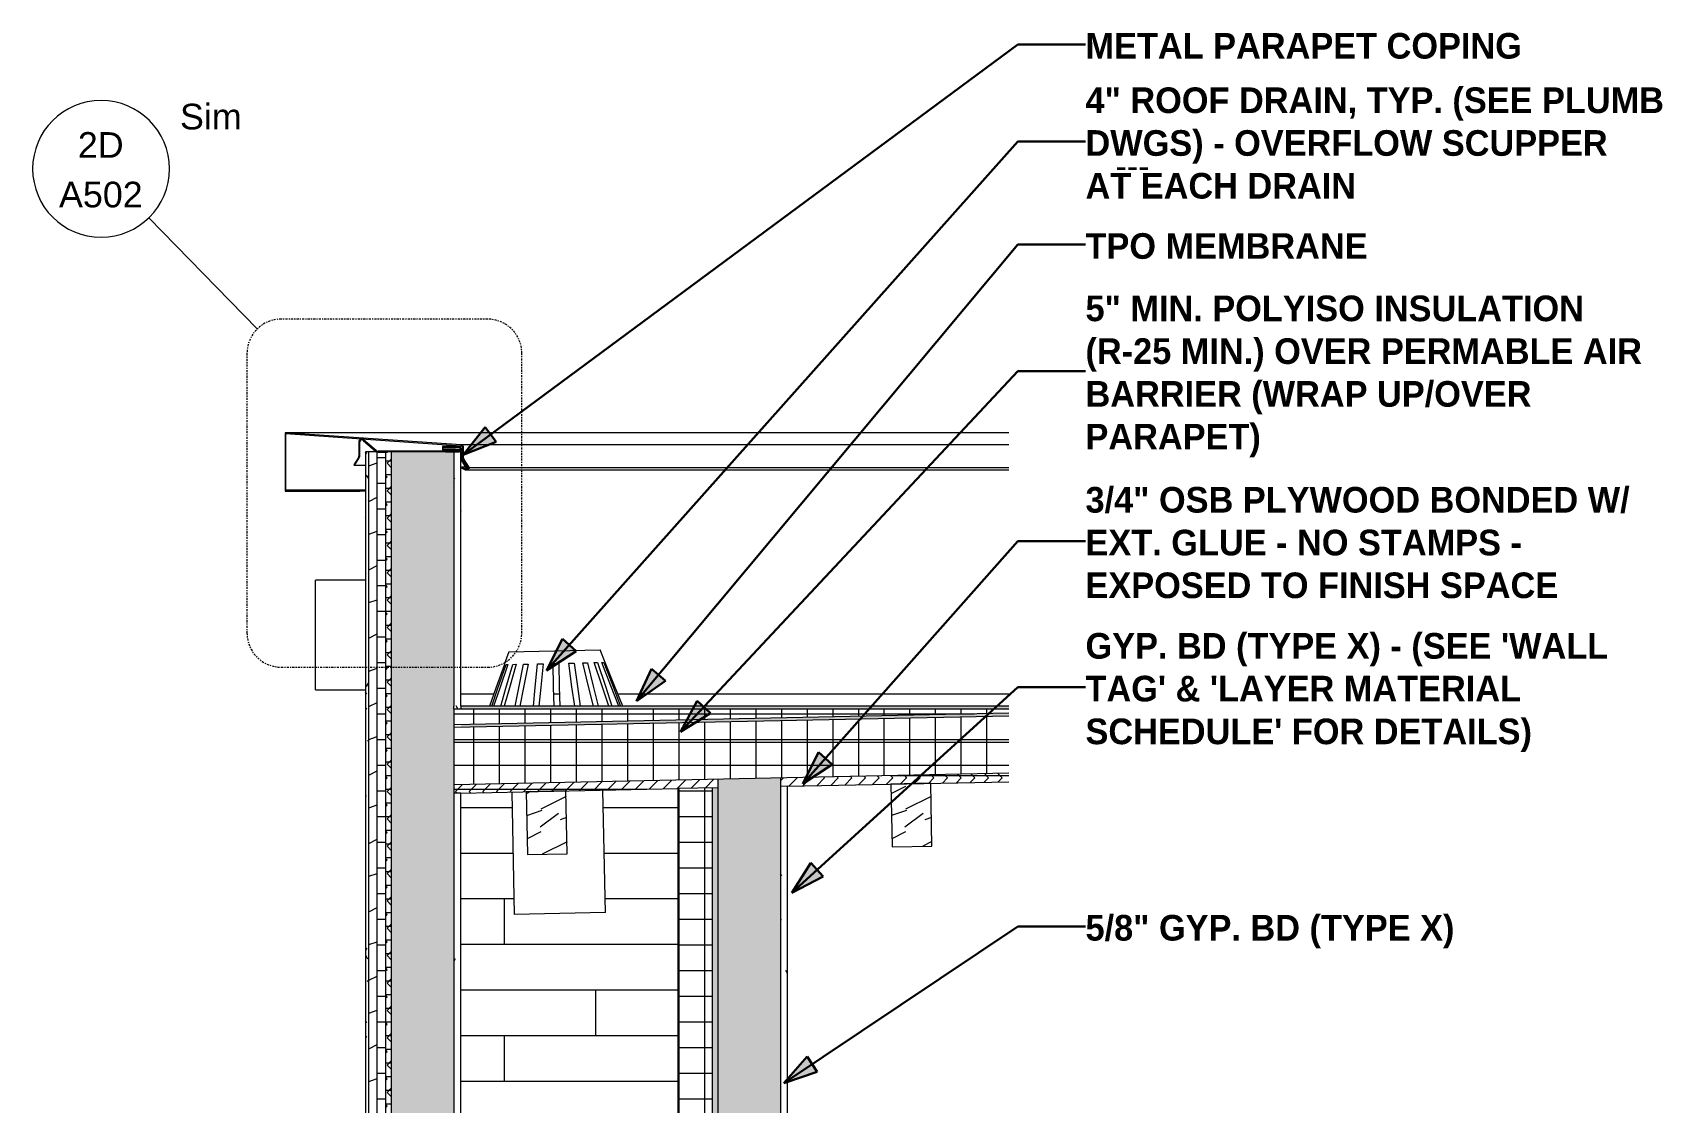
# Model space of a CAD drawing. Header units: inches. Extents: x 9847 to 10833, y -183 to 465.
# Drawn here: x 10055.8 to 10198.7, y 370.9 to 464.7 of the extents above; entities that cross this region are included whole.
import ezdxf

# ---------------------------------------------------------------- set-up
doc = ezdxf.new("R2010")
doc.units = ezdxf.units.IN
doc.header["$MEASUREMENT"] = 0
doc.linetypes.add('Dash Dot 3_16_', pattern=[0.3125, 0.1875, -0.0625, 0, -0.0625])
for name, color, linetype, lineweight in [('0-2', 55, 'Continuous', 9), ('0-3', 250, 'Continuous', 5), ('A-ANNO-SYMB', 150, 'Continuous', 9), ('A-ANNO-SYMB-1', 150, 'Dash Dot 3_16_', 9), ('A-FLOR-3', 192, 'Continuous', 9), ('A-FLOR-5', 251, 'Continuous', 5), ('A-FLOR-MCUT-1', 51, 'Continuous', 9), ('A-FLOR-PATT-1', 252, 'Continuous', 9), ('A-GENM-1', 55, 'Continuous', 9), ('A-ROOF-1', 8, 'Continuous', 18), ('A-ROOF-2', 132, 'Continuous', 9), ('A-ROOF-3', 55, 'Continuous', 9), ('A-ROOF-PATT-1', 252, 'Continuous', 9), ('A-WALL-3', 55, 'Continuous', 9), ('A-WALL-4', 10, 'Continuous', 9), ('A-WALL-5', 113, 'Continuous', 9), ('A-WALL-PATT-1', 55, 'Continuous', 9), ('A-WALL-PATT-2', 252, 'Continuous', 9), ('G-ANNO-TEXT', 231, 'Continuous', 30), ('G-ANNO-TEXT-1', 231, 'Continuous', 9), ('M-EQPM-1', 55, 'Continuous', 9), ('S-BEAM-3', 7, 'Continuous', 9), ('S-BEAM-4', 252, 'Continuous', 9)]:
    doc.layers.add(name, color=color, linetype=linetype, lineweight=lineweight)
doc.styles.add('Arial', font='arial.ttf', dxfattribs={"height": 2.25})
doc.styles.add('Century Gothic', font='ufonts.com_century-gothic.ttf', dxfattribs={"height": 2.25})
doc.styles.add('Century Gothic_B', font='GOTHICB.TTF', dxfattribs={"height": 2.25})
pattern_1 = [(216.87, (10997.547, 75.998), (11.9951857, 7.9964214), [1.999, -17.993]), (206.565, (10999.946, 74.799), (-3.998093, -3.998086), [4.47, -4.47]), (198.435, (10999.946, 72.8), (-7.9970804, -3.9980748), [2.529, -10.115])]
pattern_2 = [(0, (11100.2469, 72), (0, 2.25), []), (90, (11100.2469, 72), (-2.25, 1e-16), [])]
pattern_3 = [(0, (11100.2469, 72), (0, 1.2), []), (315, (11100.2469, 72), (1.1992531, 0), [1.696, -1.696]), (45, (11100.2469, 72), (1.1992531, 0), [1.696, -1.696])]
pattern_4 = [(161.57, (11100.36688, 72.12), (-0.960383694, -0.00039918), [0, -6.83, 0.758, 0]), (18.43, (11100.12688, 72.12), (-0.960383694, 0.00039918), [0, -6.83, 0.758, 0]), (108.43, (11100.36688, 72.12), (0.47951018, -2.4005264), [2.276, -5.312]), (71.57, (11100.12688, 72.12), (0.47951018, 2.4005264), [2.276, -5.312])]
pattern_5 = [(0, (11100.2469, 72), (7.68, 1.92), [0.317, -5.443, 0.317, -5.443, -30.72]), (0, (11100.2469, 72), (7.68, 1.92), [-11.52, 0.317, -11.203, 0.317, -5.443, -13.44]), (0, (11100.2469, 72), (7.68, 1.92), [-28.8, 0.317, -3.523, 0.317, -9.283]), (120, (11103.1269, 72.96), (-5.5027688, 5.691075), [0.317, -5.443, 0.317, -5.443, -30.72]), (120, (11103.1269, 72.96), (-5.5027688, 5.691075), [-11.52, 0.317, -11.203, 0.317, -5.443, -13.44]), (120, (11103.1269, 72.96), (-5.5027688, 5.691075), [-28.8, 0.317, -3.523, 0.317, -9.283]), (240, (11104.0869, 76.8), (-2.1772312, -7.611075), [0.317, -5.443, 0.317, -5.443, -30.72]), (240, (11104.0869, 76.8), (-2.1772312, -7.611075), [-11.52, 0.317, -11.203, 0.317, -5.443, -13.44]), (240, (11104.0869, 76.8), (-2.1772312, -7.611075), [-28.8, 0.317, -3.523, 0.317, -9.283])]

# ---------------------------------------------------------------- blocks, each defined once
blk = doc.blocks.new('LVL-Laminated Veneer Lumber - 4X6 S_ PINE - NO_ 1-2291600-WALL SECTION - WEST STAIR - WEST WALL')
at = {"layer": 'S-BEAM-4'}
h = blk.add_hatch(dxfattribs=at)
h.set_pattern_fill('FP_18', color=256, style=0, pattern_type=2)
h.set_pattern_definition(pattern_1)
h.paths.add_polyline_path([(9994.89, 392.68), (9998.39, 392.75), (9998.27, 398.25), (9994.77, 398.18), (9994.78, 398.05)], flags=0)
at = {"layer": 'S-BEAM-3'}
for p, q in [((9998.27, 398.25), (9994.77, 398.18)), ((9994.77, 398.18), (9994.89, 392.68)), ((9998.39, 392.75), (9998.27, 398.25)), ((9994.89, 392.68), (9998.39, 392.75))]:
    blk.add_line(p, q, dxfattribs=at)
blk = doc.blocks.new('LVL-Laminated Veneer Lumber - 4X6 S_ PINE - NO_ 1-V6-WALL SECTION - WEST STAIR - WEST WALL')
at = {"layer": 'S-BEAM-4'}
h = blk.add_hatch(dxfattribs=at)
h.set_pattern_fill('FP_18', color=256, style=0, pattern_type=2)
h.set_pattern_definition(pattern_1)
h.paths.add_polyline_path([(10026.88, 393.35), (10030.38, 393.42), (10030.27, 398.92), (10026.77, 398.85), (10026.77, 398.66)], flags=0)
at = {"layer": 'S-BEAM-3'}
for p, q in [((10030.27, 398.92), (10026.77, 398.85)), ((10030.38, 393.42), (10030.27, 398.92)), ((10026.77, 398.85), (10026.88, 393.35)), ((10026.88, 393.35), (10030.38, 393.42))]:
    blk.add_line(p, q, dxfattribs=at)
blk = doc.blocks.new('CTR - 1st Phase - Structure_rvt-2-WALL SECTION - WEST STAIR - WEST WALL')
at = {"layer": '0-2'}
for name in ['LVL-Laminated Veneer Lumber - 4X6 S_ PINE - NO_ 1-V6-WALL SECTION - WEST STAIR - WEST WALL', 'LVL-Laminated Veneer Lumber - 4X6 S_ PINE - NO_ 1-2291600-WALL SECTION - WEST STAIR - WEST WALL']:
    blk.add_blockref(name, (0, 0), dxfattribs=at)
blk = doc.blocks.new('Basic Wall _ EXT - FIBER CEMENT - SMALL - ___-2145935-WALL SECTION - WEST STAIR - WEST WALL')
at = {"layer": 'A-WALL-3'}
for p, q in [((10037.13, 429.66), (9973.63, 429.66)), ((9980.5, 429.11), (9980.36, 429.11)), ((9981.57, 428.04), (9981.63, 428)), ((9987.72, 428.04), (9982.61, 428.04)), ((9988.95, 428.37), (9987.51, 428.37)), ((9988.59, 428.23), (9989.21, 428.23)), ((9989.21, 428.16), (9988.59, 428.16)), ((9989.21, 428.08), (9988.89, 428.08)), ((9989.21, 428.24), (9988.99, 428.24)), ((9989.17, 428.47), (9989, 428.47)), ((9989.21, 428.27), (9989.06, 428.27)), ((10037.13, 428.6), (9989.07, 428.6)), ((9980.69, 426.79), (9979.73, 426.79)), ((9989.46, 426.64), (9989.13, 426.64)), ((9989.48, 426.42), (10037.13, 426.42)), ((9989.68, 426.59), (9989.49, 426.59)), ((9989.67, 426.63), (9989.56, 426.63)), ((10037.13, 426.57), (9989.8, 426.57)), ((9980.69, 424.62), (9980.19, 424.62)), ((9980.69, 424.54), (9980.19, 424.54))]:
    blk.add_line(p, q, dxfattribs=at)
at = {"layer": 'A-WALL-3', "flags": 128}
for points in [[(9980.25, 429.09), (9980.22, 429.07), (9980.18, 429.03), (9980.14, 428.98), (9980.11, 428.92), (9980.11, 428.86)], [(9980.52, 429.05), (9980.47, 429.09), (9980.41, 429.11), (9980.34, 429.11), (9980.28, 429.1), (9980.26, 429.09)], [(9980.14, 427.45), (9980.16, 427.51), (9980.18, 427.57), (9980.19, 427.63)], [(9989.14, 427.83), (9989.13, 427.89), (9989.11, 427.95), (9989.07, 428.01), (9989.01, 428.05), (9988.95, 428.07), (9988.89, 428.08)], [(9989.29, 428.35), (9989.28, 428.41), (9989.26, 428.47), (9989.22, 428.52), (9989.18, 428.56), (9989.12, 428.59), (9989.07, 428.6)], [(9989.07, 427.33), (9989.08, 427.28), (9989.11, 427.22)], [(9989.21, 427.44), (9989.21, 427.38), (9989.23, 427.32), (9989.26, 427.26)], [(9989.37, 426.44), (9989.43, 426.42), (9989.49, 426.42), (9989.55, 426.43), (9989.61, 426.45)]]:
    blk.add_lwpolyline(points, dxfattribs=at)
blk = doc.blocks.new('Basic Wall _ EXT - FIBER CEMENT - SMALL - ___-2145937-WALL SECTION - WEST STAIR - WEST WALL')
at = {"layer": 'A-WALL-4'}
h = blk.add_hatch(color=256, dxfattribs=at)
h.paths.add_polyline_path([(9980.19, 424.54), (9980.19, 424.62), (9973.7, 424.62), (9973.7, 429.58), (9989.07, 428.52), (9989.17, 428.47), (9989.21, 428.35), (9989.21, 427.39), (9989.22, 427.35), (9989.29, 427.22), (9989.68, 426.59), (9989.54, 426.51), (9989.47, 426.5), (9989.37, 426.53), (9989.13, 426.64), (9989.09, 426.57), (9989.4, 426.43), (9989.49, 426.42), (9989.63, 426.47), (9989.8, 426.57), (9989.3, 427.37), (9989.29, 427.44), (9989.28, 428.37), (9989.22, 428.52), (9989.07, 428.6), (9973.63, 429.66), (9973.63, 424.54), (9978.91, 424.54)], flags=0)
h.paths.add_polyline_path([(9989.49, 426.59), (9989.56, 426.63), (9989.15, 427.33), (9989.14, 427.39), (9989.13, 427.85), (9989.06, 428.01), (9988.86, 428.08), (9987.72, 428.07), (9987.72, 428), (9989.06, 428), (9989.07, 427.3), (9989.14, 427.17), (9989.49, 426.6)], flags=0)
h.paths.add_polyline_path([(9979.73, 426.79), (9980.16, 427.52), (9980.18, 427.57), (9980.19, 427.63), (9980.19, 428.87), (9980.29, 429.02), (9980.48, 428.98), (9981.62, 428.01), (9981.64, 428), (9982.61, 428), (9982.61, 428.04), (9981.73, 428.05), (9981.67, 428.07), (9981.62, 428.1), (9980.52, 429.05), (9980.37, 429.11), (9980.25, 429.09), (9980.15, 429), (9980.11, 428.86), (9980.1, 427.56), (9980.04, 427.45), (9979.66, 426.84)], flags=0)
h.paths.add_polyline_path([(9987.51, 428.16), (9988.59, 428.16), (9988.59, 428.23), (9987.51, 428.23), (9987.51, 428.37), (9988.94, 428.39), (9988.99, 428.24), (9989.06, 428.27), (9989, 428.47), (9987.44, 428.44), (9987.44, 428.16)], flags=0)
at = {"layer": 'A-WALL-3'}
for p, q in [((9987.72, 428), (9988.44, 428)), ((9988.44, 428), (9988.89, 428)), ((9989.06, 427.83), (9989.06, 427.39))]:
    blk.add_line(p, q, dxfattribs=at)
at = {"layer": 'A-WALL-5'}
for p, q in [((9989.07, 428.6), (9973.63, 429.66)), ((9973.63, 429.66), (9973.63, 424.54)), ((9973.7, 424.62), (9973.7, 429.58)), ((9973.7, 429.58), (9989.06, 428.52)), ((9980.47, 428.99), (9981.57, 428.04)), ((9981.62, 428.1), (9980.52, 429.05)), ((9980.07, 427.5), (9979.66, 426.84)), ((9980.11, 428.86), (9980.11, 427.63)), ((9980.19, 427.63), (9980.19, 428.86)), ((9982.61, 428.04), (9981.79, 428.04)), ((9981.79, 427.96), (9982.61, 427.96)), ((9982.61, 427.96), (9982.61, 428.04)), ((9989, 428.47), (9987.44, 428.44)), ((9987.44, 428.44), (9987.44, 428.16)), ((9987.44, 428.16), (9988.59, 428.16)), ((9987.51, 428.37), (9988.94, 428.39)), ((9987.51, 428.23), (9987.51, 428.37)), ((9988.59, 428.23), (9987.51, 428.23)), ((9987.72, 428.08), (9987.72, 428)), ((9988.89, 428.08), (9987.72, 428.08)), ((9988.59, 428.16), (9988.59, 428.23)), ((9988.94, 428.39), (9988.99, 428.24)), ((9988.99, 428.24), (9989.06, 428.27)), ((9989.06, 428.27), (9989, 428.47)), ((9989.14, 427.39), (9989.14, 427.83)), ((9989.21, 428.35), (9989.21, 427.44)), ((9989.29, 427.44), (9989.29, 428.35)), ((9979.66, 426.84), (9979.73, 426.79)), ((9979.73, 426.79), (9980.14, 427.45)), ((9989.13, 426.64), (9989.09, 426.57)), ((9989.09, 426.57), (9989.37, 426.44)), ((9989.11, 427.22), (9989.49, 426.59)), ((9989.4, 426.51), (9989.13, 426.64)), ((9989.56, 426.63), (9989.18, 427.26)), ((9989.26, 427.26), (9989.69, 426.6)), ((9989.8, 426.57), (9989.33, 427.3)), ((9989.49, 426.59), (9989.56, 426.63)), ((9989.69, 426.6), (9989.57, 426.52)), ((9989.61, 426.45), (9989.8, 426.57)), ((9980.19, 424.62), (9973.7, 424.62)), ((9980.19, 424.54), (9980.19, 424.62)), ((9973.63, 424.54), (9980.19, 424.54))]:
    blk.add_line(p, q, dxfattribs=at)
for centre, radius, start, end in [((9980.36, 428.86), 0.25, 49.2771, 180), ((9980.36, 428.86), 0.171, 49.2771, 180), ((9979.86, 427.63), 0.25, 328.2381, 0), ((9979.86, 427.63), 0.329, 328.2381, 0), ((9981.79, 428.29), 0.329, 229.2771, 270), ((9981.79, 428.29), 0.25, 229.2771, 270), ((9988.89, 427.83), 0.25, 0, 90), ((9988.89, 427.83), 0.171, 0, 90), ((9989.04, 428.35), 0.171, 0, 82.4457), ((9989.04, 428.35), 0.25, 0, 83.0705), ((9989.39, 427.39), 0.329, 180, 211.4324), ((9989.39, 427.39), 0.25, 180, 211.4324), ((9989.54, 427.44), 0.329, 180, 212.826), ((9989.54, 427.44), 0.25, 180, 212.826), ((9989.48, 426.67), 0.25, 244.1745, 302.0105), ((9989.48, 426.67), 0.171, 244.1745, 302.0105)]:
    blk.add_arc(centre, radius, start, end, dxfattribs=at)
blk = doc.blocks.new('Family1 - SCUPPER - east_west-2920096-WALL SECTION - WEST STAIR - WEST WALL')
at = {"layer": 'A-GENM-1'}
for p, q in [((9976.31, 407.12), (9976.31, 416.73)), ((9980.69, 416.73), (9976.31, 416.73)), ((9976.31, 407.12), (9980.69, 407.12))]:
    blk.add_line(p, q, dxfattribs=at)
blk = doc.blocks.new('22142613 - Roof Drains - Type A - 15_ Strainer - 8_ Drain-2082947-WALL SECTION - WEST STAIR - WEST WALL')
at = {"layer": 'M-EQPM-1'}
for p, q in [((9993.27, 410.46), (9992.86, 409.34)), ((9993.27, 410.46), (9997.27, 410.55)), ((9997.27, 410.55), (10001.27, 410.63)), ((10001.71, 409.52), (10001.27, 410.63)), ((9992.86, 409.34), (9992.87, 409.34)), ((9993.02, 409.34), (9993.18, 409.34)), ((9993.6, 409.35), (9993.9, 409.36)), ((9994.56, 409.37), (9994.97, 409.38)), ((9995.78, 409.4), (9996.26, 409.41)), ((9997.15, 409.43), (9997.29, 409.43)), ((9997.29, 409.43), (9997.65, 409.44)), ((9998.52, 409.45), (9998.99, 409.46)), ((9999.76, 409.48), (10000.16, 409.49)), ((10000.76, 409.5), (10001.04, 409.51)), ((10001.43, 409.51), (10001.58, 409.52)), ((10001.71, 409.52), (10001.71, 409.52)), ((9993.52, 398.15), (9993.74, 387.42)), ((10001.74, 387.58), (10001.52, 398.32)), ((9997.74, 387.5), (9993.74, 387.42)), ((10001.74, 387.58), (9997.74, 387.5))]:
    blk.add_line(p, q, dxfattribs=at)
at = {"layer": 'M-EQPM-1', "flags": 128}
for points in [[(9992.87, 409.34), (9992.13, 407.26), (9991.56, 405.69)], [(9991.78, 405.69), (9992.31, 407.26), (9993.02, 409.34)], [(9993.18, 409.34), (9992.47, 407.26), (9991.93, 405.69)], [(9992.56, 405.69), (9993.01, 407.27), (9993.6, 409.35)], [(9993.9, 409.36), (9993.31, 407.28), (9992.85, 405.69)], [(9993.81, 405.69), (9994.14, 407.3), (9994.56, 409.37)], [(9994.97, 409.38), (9994.55, 407.31), (9994.22, 405.69)], [(9995.42, 405.69), (9995.58, 407.33), (9995.78, 409.4)], [(9996.26, 409.41), (9996.06, 407.34), (9995.9, 405.69)], [(9997.23, 405.69), (9997.19, 407.36), (9997.15, 409.43)], [(9997.65, 409.44), (9997.69, 407.37), (9997.73, 405.69)], [(9999.04, 405.69), (9998.8, 407.39), (9998.52, 409.45)], [(9998.99, 409.46), (9999.28, 407.4), (9999.51, 405.69)], [(10000.69, 405.69), (10000.26, 407.42), (9999.76, 409.48)], [(10000.16, 409.49), (10000.66, 407.43), (10001.09, 405.69)], [(10002.02, 405.69), (10001.44, 407.45), (10000.76, 409.5)], [(10001.04, 409.51), (10001.73, 407.45), (10002.31, 405.69)], [(10002.9, 405.69), (10002.22, 407.46), (10001.43, 409.51)], [(10001.58, 409.52), (10002.37, 407.47), (10003.06, 405.69)], [(10003.26, 405.69), (10002.54, 407.47), (10001.71, 409.52)]]:
    blk.add_lwpolyline(points, dxfattribs=at)
blk = doc.blocks.new('Section - Callout Head-565430-WALL SECTION - WEST STAIR - WEST WALL')
at = {"layer": 'A-ANNO-SYMB'}
for start, end in [(0, 180), (180, 0)]:
    blk.add_arc((9957.49, 452.8), 6, start, end, dxfattribs=at)
at = {"layer": 'A-ANNO-SYMB', "insert": (10046.46, 454.2), "char_height": 2.25, "width": 3.8632, "attachment_point": 1, "style": 'Century Gothic'}
blk.add_mtext('---', dxfattribs=at)

msp = doc.modelspace()

# ---------------------------------------------------------------- hatches: boundary and pattern name
at = {"layer": 'A-FLOR-5'}
msp.add_hatch(color=256, dxfattribs=at).paths.add_polyline_path([(10093.36427, 403.81309), (10141.42572, 404.81437), (10141.42572, 405.06443), (10093.36427, 404.06315)], flags=0)
at = {"layer": 'A-FLOR-PATT-1'}
h = msp.add_hatch(dxfattribs=at)
h.set_pattern_fill('FP_5', color=256, style=0, pattern_type=2)
h.set_pattern_definition(pattern_2)
h.paths.add_polyline_path([(10092.73927, 402.52279), (10093.01465, 403.80581), (10092.73927, 403.80007), (10092.73927, 403.17184)], flags=0)
h.paths.add_polyline_path([(10092.73927, 398.79899), (10141.42572, 399.81329), (10141.42572, 404.81437), (10093.36427, 403.81309), (10101.55058, 402.52279), (10092.73927, 402.52279), (10092.73927, 399.28128)], flags=0)
h = msp.add_hatch(dxfattribs=at)
h.set_pattern_fill('FP_11', color=256, style=0, pattern_type=2)
h.set_pattern_definition(pattern_3)
h.paths.add_polyline_path([(10092.73927, 398.04882), (10115.88927, 398.53112), (10115.88927, 399.28128), (10092.73927, 398.79899), (10092.73927, 398.06184)], flags=0)
h.paths.add_polyline_path([(10121.38927, 398.6457), (10141.42572, 399.06312), (10141.42572, 399.81329), (10121.38927, 399.39586), (10121.38927, 398.65872)], flags=0)
at = {"layer": 'A-ROOF-1'}
msp.add_hatch(color=256, dxfattribs=at).paths.add_polyline_path([(10093.36427, 405.43472), (10141.42572, 405.43472), (10141.42572, 405.6848), (10093.36427, 405.6848)], flags=0)
at = {"layer": 'A-ROOF-PATT-1'}
h = msp.add_hatch(dxfattribs=at)
h.set_pattern_fill('FP_5', color=256, style=0, pattern_type=2)
h.set_pattern_definition(pattern_2)
h.paths.add_polyline_path([(10092.73927, 402.52279), (10101.55058, 402.52279), (10093.36427, 403.81309), (10093.36427, 404.06315), (10141.42572, 405.06443), (10141.42572, 405.43472), (10092.73927, 405.43472), (10092.73927, 403.80007), (10093.01465, 403.80581), (10092.87858, 403.17184)], flags=0)
at = {"layer": 'A-WALL-PATT-1'}
h = msp.add_hatch(dxfattribs=at)
h.set_pattern_fill('FP_14', color=256, style=0, pattern_type=2)
h.set_pattern_definition([(0, (10089.177, 136.8), (0, 4), []), (90, (10089.177, 136.8), (-8, 8), [4, -28]), (90, (10105.177, 140.8), (-8, 8), [4, -28])])
h.paths.add_polyline_path([(10093.36427, 110), (10113.13927, 110), (10113.13927, 228), (10093.36427, 228), (10093.36427, 146.63706)], flags=0)
h.paths.add_polyline_path([(10112.38927, 234.25), (10112.38927, 398.4582), (10105.81886, 398.32132), (10106.03979, 387.58414), (10098.04142, 387.42238), (10097.8206, 398.15468), (10093.36427, 398.06184), (10093.36427, 234.25), (10104.65547, 234.25)], flags=0)
at = {"layer": 'A-WALL-PATT-2'}
h = msp.add_hatch(dxfattribs=at)
h.set_pattern_fill('FP_3', color=256, style=0, pattern_type=2)
h.set_pattern_definition([(0, (11100.2469, 72), (3.84, 0.96), [0.317, -2.563, 0.317, -2.563, -15.36]), (0, (11100.2469, 72), (3.84, 0.96), [-5.76, 0.317, -5.443, 0.317, -2.563, -6.72]), (0, (11100.2469, 72), (3.84, 0.96), [-14.4, 0.317, -1.603, 0.317, -4.483]), (120, (11101.6869, 72.48), (-2.7513844, 2.84553755), [0.317, -2.563, 0.317, -2.563, -15.36]), (120, (11101.6869, 72.48), (-2.7513844, 2.84553755), [-5.76, 0.317, -5.443, 0.317, -2.563, -6.72]), (120, (11101.6869, 72.48), (-2.7513844, 2.84553755), [-14.4, 0.317, -1.603, 0.317, -4.483]), (240, (11102.1669, 74.4), (-1.0886156, -3.80553755), [0.317, -2.563, 0.317, -2.563, -15.36]), (240, (11102.1669, 74.4), (-1.0886156, -3.80553755), [-5.76, 0.317, -5.443, 0.317, -2.563, -6.72]), (240, (11102.1669, 74.4), (-1.0886156, -3.80553755), [-14.4, 0.317, -1.603, 0.317, -4.483])])
h.paths.add_polyline_path([(10085.23927, 349.5), (10085.23927, 428), (10084.98927, 428), (10084.98927, 349.5)], flags=0)
h = msp.add_hatch(dxfattribs=at)
h.set_pattern_fill('FP_10', color=256, style=0, pattern_type=2)
h.set_pattern_definition([(216.87, (11102.6469, 78), (17.9999786, 12.0000322), [3, -27]), (206.565, (11106.247, 76.2), (-6.00027, -5.999812), [6.708, -6.708]), (198.435, (11106.2469, 73.2), (-12.000522, -5.9998), [3.795, -15.179])])
h.paths.add_polyline_path([(10085.23927, 349.5), (10085.98927, 349.5), (10085.98927, 428), (10085.23927, 428), (10085.23927, 350.35586)], flags=0)
h = msp.add_hatch(dxfattribs=at)
h.set_pattern_fill('FP_5', color=256, style=0, pattern_type=2)
h.set_pattern_definition(pattern_2)
h.paths.add_polyline_path([(10085.98927, 349.5), (10086.73927, 349.5), (10086.73927, 428), (10085.98927, 428), (10085.98927, 350.35586)], flags=0)
h = msp.add_hatch(dxfattribs=at)
h.set_pattern_fill('FP_11', color=256, style=0, pattern_type=2)
h.set_pattern_definition(pattern_3)
h.paths.add_polyline_path([(10086.73927, 349.5), (10087.23927, 349.5), (10087.23927, 428), (10086.73927, 428), (10086.73927, 351.4375)], flags=0)
h = msp.add_hatch(dxfattribs=at)
h.set_pattern_fill('FP_12', color=256, style=0, pattern_type=2)
h.set_pattern_definition(pattern_4)
h.paths.add_polyline_path([(10092.73927, 349.5), (10092.73927, 428), (10087.23927, 428), (10087.23927, 349.5), (10092.39872, 349.5)], flags=0)
h = msp.add_hatch(dxfattribs=at)
h.set_pattern_fill('FP_13', color=256, style=0, pattern_type=2)
h.set_pattern_definition(pattern_5)
h.paths.add_polyline_path([(10092.73927, 349.5), (10093.36427, 349.5), (10093.36427, 398.06184), (10092.73927, 398.04882), (10092.73927, 349.50057)], flags=0)
h.paths.add_polyline_path([(10092.77424, 405.43472), (10093.36427, 405.43472), (10093.36427, 428), (10092.73927, 428), (10092.73927, 405.43472)], flags=0)
h = msp.add_hatch(dxfattribs=at)
h.set_pattern_fill('FP_12', color=256, style=0, pattern_type=2)
h.set_pattern_definition(pattern_4)
h.paths.add_polyline_path([(10116.91222, 228), (10121.38927, 228), (10121.38927, 399.39586), (10115.88927, 399.28128), (10115.88927, 228)], flags=0)
h = msp.add_hatch(dxfattribs=at)
h.set_pattern_fill('FP_5', color=256, style=0, pattern_type=2)
h.set_pattern_definition(pattern_2)
h.paths.add_polyline_path([(10112.38927, 228.75), (10115.38927, 228.75), (10115.38927, 398.5207), (10112.38927, 398.4582), (10112.38927, 230.09969)], flags=0)
h = msp.add_hatch(dxfattribs=at)
h.set_pattern_fill('FP_11', color=256, style=0, pattern_type=2)
h.set_pattern_definition(pattern_3)
h.paths.add_polyline_path([(10115.88927, 228), (10115.88927, 398.53112), (10115.38927, 398.5207), (10115.38927, 228)], flags=0)
h = msp.add_hatch(dxfattribs=at)
h.set_pattern_fill('FP_13', color=256, style=0, pattern_type=2)
h.set_pattern_definition(pattern_5)
h.paths.add_polyline_path([(10121.38927, 228), (10122.01427, 228), (10122.01427, 398.65872), (10121.38927, 398.6457), (10121.38927, 267.35931)], flags=0)
at = {"layer": 'G-ANNO-TEXT'}
for points in [[(10093.54851, 427.71432), (10096.43825, 428.85255), (10095.48199, 430.14493)], [(10100.85965, 408.80787), (10103.45585, 410.51254), (10102.25569, 411.58226)], [(10108.76656, 406.13026), (10111.30667, 407.91744), (10110.07278, 408.94806)], [(10112.62178, 403.42391), (10115.25775, 405.0664), (10114.08335, 406.16434)], [(10123.33827, 398.86745), (10125.92952, 400.57965), (10124.72626, 401.64588)], [(10122.37837, 389.32039), (10125.13874, 390.74394), (10124.05714, 391.93341)], [(10121.67767, 372.62905), (10124.61755, 373.63071), (10123.72285, 374.96645)]]:
    msp.add_hatch(color=256, dxfattribs=at).paths.add_polyline_path(points, flags=0)

# ---------------------------------------------------------------- linework, layer by layer
at = {"layer": 'A-ANNO-SYMB'}
msp.add_line((10075.49597, 438.76779), (10065.98018, 448.50493), dxfattribs=at)
at = {"layer": 'A-ANNO-SYMB-1'}
for p, q in [((10095.70145, 439.62223), (10077.59276, 439.62223)), ((10074.59276, 436.62223), (10074.59276, 412.10165)), ((10098.70145, 412.10165), (10098.70145, 436.62223)), ((10077.59276, 409.10165), (10095.70145, 409.10165))]:
    msp.add_line(p, q, dxfattribs=at)
for centre, start, end in [((10077.59276, 436.62223), 90, 180), ((10095.70145, 436.62223), 0, 90), ((10077.59276, 412.10165), 180, 270), ((10095.70145, 412.10165), 270, 0)]:
    msp.add_arc(centre, 3, start, end, dxfattribs=at)
at = {"layer": 'A-FLOR-3'}
for p, q in [((10141.42572, 405.06443), (10092.73927, 404.05013)), ((10122.01427, 398.65872), (10141.42572, 399.06312)), ((10093.36427, 398.06184), (10112.38927, 398.4582))]:
    msp.add_line(p, q, dxfattribs=at)
at = {"layer": 'A-FLOR-MCUT-1'}
for p, q in [((10141.42572, 404.81437), (10092.73927, 403.80007)), ((10141.42572, 399.81329), (10092.73927, 398.79899))]:
    msp.add_line(p, q, dxfattribs=at)
at = {"layer": 'A-ROOF-2'}
for p, q in [((10141.42572, 405.43472), (10092.73927, 405.43472)), ((10092.73927, 405.43472), (10092.73927, 402.52279)), ((10141.42572, 405.6848), (10093.36427, 405.6848)), ((10093.36427, 405.6848), (10093.36427, 405.43472)), ((10092.73927, 402.52279), (10141.42572, 402.52279))]:
    msp.add_line(p, q, dxfattribs=at)
at = {"layer": 'A-ROOF-3'}
for p, q in [((10093.36427, 406.77279), (10096.25328, 406.77279)), ((10101.50324, 406.77279), (10102.00334, 406.77279)), ((10107.12022, 406.77279), (10141.42572, 406.77279))]:
    msp.add_line(p, q, dxfattribs=at)
at = {"layer": 'A-WALL-5'}
for p, q in [((10084.98927, 428), (10084.98927, 109.25)), ((10093.36427, 428), (10084.98927, 428)), ((10085.23927, 428), (10085.23927, 228)), ((10085.98927, 428), (10085.98927, 228.75)), ((10086.73927, 428), (10086.73927, 228.75)), ((10087.23927, 428), (10087.23927, 228.75)), ((10092.73927, 428), (10092.73927, 405.6848)), ((10093.36427, 405.6848), (10093.36427, 428)), ((10092.73927, 405.43472), (10092.73927, 405.6848)), ((10092.73927, 404.05013), (10092.73927, 234.25)), ((10115.88927, 399.28128), (10115.88927, -3)), ((10121.38927, 399.39586), (10121.38927, 0.375)), ((10093.36427, 398.06184), (10092.73927, 398.04882)), ((10093.36427, 234.25), (10093.36427, 398.06184)), ((10115.88927, 398.53112), (10112.38927, 398.4582)), ((10112.38927, 398.4582), (10112.38927, 228.75)), ((10115.38927, 398.5207), (10115.38927, -3.625)), ((10122.01427, 398.65872), (10121.38927, 398.6457)), ((10122.01427, -3), (10122.01427, 398.65872))]:
    msp.add_line(p, q, dxfattribs=at)
at = {"layer": 'G-ANNO-TEXT'}
for p, q in [((10093.54851, 427.71432), (10142.20236, 463.71455)), ((10142.20236, 463.71455), (10148.1454, 463.71455)), ((10100.85965, 408.80787), (10142.20236, 455.19198)), ((10142.20236, 455.19198), (10148.1454, 455.19198)), ((10108.76656, 406.13026), (10142.20236, 446.16094)), ((10142.20236, 446.16094), (10148.1454, 446.16094)), ((10112.62178, 403.42391), (10142.20236, 435.06473)), ((10142.20236, 435.06473), (10148.1454, 435.06473)), ((10095.48199, 430.14493), (10093.54851, 427.71432)), ((10096.43825, 428.85255), (10095.48199, 430.14493)), ((10093.54851, 427.71432), (10096.43825, 428.85255)), ((10123.33827, 398.86745), (10142.20236, 420.15589)), ((10142.20236, 420.15589), (10148.1454, 420.15589)), ((10102.25569, 411.58226), (10100.85965, 408.80787)), ((10100.85965, 408.80787), (10103.45585, 410.51254)), ((10103.45585, 410.51254), (10102.25569, 411.58226)), ((10110.07278, 408.94806), (10108.76656, 406.13026)), ((10111.30667, 407.91744), (10110.07278, 408.94806)), ((10108.76656, 406.13026), (10111.30667, 407.91744)), ((10114.08335, 406.16434), (10112.62178, 403.42391)), ((10115.25775, 405.0664), (10114.08335, 406.16434)), ((10122.37837, 389.32039), (10142.20236, 407.34659)), ((10142.20236, 407.34659), (10148.1454, 407.34659)), ((10112.62178, 403.42391), (10115.25775, 405.0664)), ((10124.72626, 401.64588), (10123.33827, 398.86745)), ((10123.33827, 398.86745), (10125.92952, 400.57965)), ((10125.92952, 400.57965), (10124.72626, 401.64588)), ((10124.05714, 391.93341), (10122.37837, 389.32039)), ((10125.13874, 390.74394), (10124.05714, 391.93341)), ((10122.37837, 389.32039), (10125.13874, 390.74394)), ((10121.67767, 372.62905), (10142.20236, 386.37677)), ((10142.20236, 386.37677), (10148.1454, 386.37677)), ((10123.72285, 374.96645), (10121.67767, 372.62905)), ((10124.61755, 373.63071), (10123.72285, 374.96645)), ((10121.67767, 372.62905), (10124.61755, 373.63071))]:
    msp.add_line(p, q, dxfattribs=at)

# ---------------------------------------------------------------- block references
at = {"layer": '0-3'}
msp.add_blockref('CTR - 1st Phase - Structure_rvt-2-WALL SECTION - WEST STAIR - WEST WALL', (104.29988, 0), dxfattribs=at)
at = {"layer": 'A-ANNO-SYMB'}
msp.add_blockref('Section - Callout Head-565430-WALL SECTION - WEST STAIR - WEST WALL', (104.29988, 0), dxfattribs=at)
at = {"layer": 'A-GENM-1'}
msp.add_blockref('Family1 - SCUPPER - east_west-2920096-WALL SECTION - WEST STAIR - WEST WALL', (104.29988, 0), dxfattribs=at)
at = {"layer": 'A-WALL-3'}
for name in ['Basic Wall _ EXT - FIBER CEMENT - SMALL - ___-2145935-WALL SECTION - WEST STAIR - WEST WALL', 'Basic Wall _ EXT - FIBER CEMENT - SMALL - ___-2145937-WALL SECTION - WEST STAIR - WEST WALL']:
    msp.add_blockref(name, (104.29988, 0), dxfattribs=at)
at = {"layer": 'M-EQPM-1'}
msp.add_blockref('22142613 - Roof Drains - Type A - 15_ Strainer - 8_ Drain-2082947-WALL SECTION - WEST STAIR - WEST WALL', (104.29988, 0), dxfattribs=at)

# ---------------------------------------------------------------- texts
at = {"layer": 'A-ANNO-SYMB', "char_height": 2.25, "attachment_point": 1, "style": 'Arial'}
for s, insert, width in [('Sim', (10068.7146, 458.50834), 6.666), ('2D', (10059.75663, 456.02088), 4.92375), ('A502', (10058.10309, 451.67482), 8.9385)]:
    msp.add_mtext(s, dxfattribs=dict(at, insert=insert, width=width))
at = {"layer": 'G-ANNO-TEXT-1', "char_height": 2.25, "attachment_point": 1, "style": 'Century Gothic_B'}
for s, insert, width in [('METAL PARAPET COPING', (10148.1454, 464.71514), 45.52575), ('4" ROOF DRAIN, TYP. (SEE PLUMB', (10148.1454, 459.94375), 59.31225), ('DWGS) - OVERFLOW SCUPPER', (10148.1454, 456.19375), 54.54), ('AT EACH DRAIN', (10148.1454, 452.44375), 29.01225), ('TPO MEMBRANE', (10148.1454, 447.16153), 29.46675), ('5" MIN. POLYISO INSULATION', (10148.1454, 441.69209), 52.94925), ('(R-25 MIN.) OVER PERMABLE AIR', (10148.1454, 437.94209), 59.2365), ('BARRIER (WRAP UP/OVER', (10148.1454, 434.19209), 46.2075), ('PARAPET)', (10148.1454, 430.44209), 17.49825), ('3/4" OSB PLYWOOD BONDED W/', (10148.1454, 424.90767), 59.46375), ('EXT. GLUE - NO STAMPS -', (10148.1454, 421.15767), 45.67725), ('EXPOSED TO FINISH SPACE', (10148.1454, 417.40767), 48.70725), ("GYP. BD (TYPE X) - (SEE 'WALL", (10148.1454, 412.09836), 53.7825), ("TAG' & 'LAYER MATERIAL", (10148.1454, 408.34836), 44.3895), ("SCHEDULE' FOR DETAILS)", (10148.1454, 404.59836), 44.46525), ('5/8" GYP. BD (TYPE X)', (10148.1454, 387.37736), 39.46575)]:
    msp.add_mtext(s, dxfattribs=dict(at, insert=insert, width=width))

doc.saveas('drawing.dxf')
